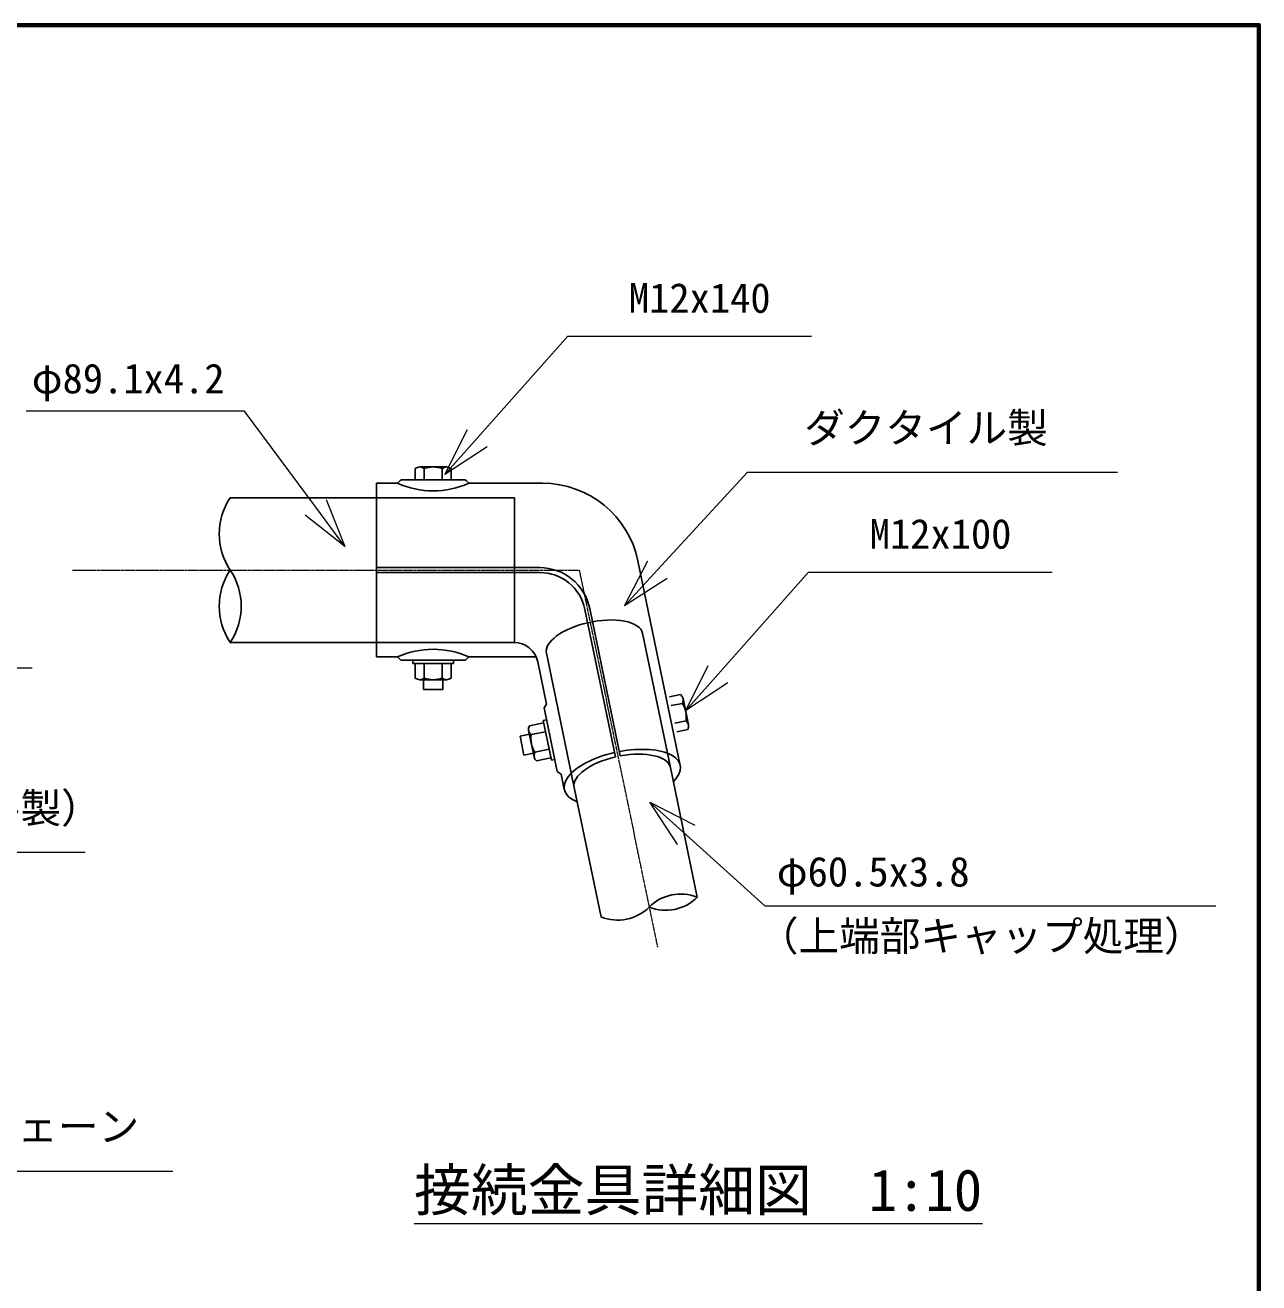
# Model space of a CAD drawing. Units: millimetres on the paper, enlarged 50 times, with parts at other scales. Extents: x 750 to 20250, y 750 to 14100.
# Drawn here: x 16451 to 20250, y 10227 to 14100 of the extents above; entities that cross this region are included whole.
import ezdxf
from ezdxf.enums import TextEntityAlignment as Align

# ---------------------------------------------------------------- set-up
doc = ezdxf.new("R2010")
doc.units = ezdxf.units.MM
doc.header["$LTSCALE"] = 50
doc.linetypes.add('USER3', pattern=[0.3, 0.2, -0.025, 0.05, -0.025])
for name, color, linetype, lineweight in [('D-BMK\u3000構造物基準線(中心線等)', 2, 'USER3', 13), ('D-STR-HTXT\u3000旗上げ', 7, 'Continuous', 13), ('D-STR-TXT\u3000文字列', 7, 'Continuous', 13), ('D-STR\u3000構造物外形線', 1, 'Continuous', 25), ('D-TTL', 7, 'Continuous', 70)]:
    doc.layers.add(name, color=color, linetype=linetype, lineweight=lineweight)
doc.styles.add('ＭＳ ゴシック', font='')
doc.styles.get('ＭＳ ゴシック').set_extended_font_data('MS Gothic')

msp = doc.modelspace()

# ---------------------------------------------------------------- linework, layer by layer
at = {"layer": 'D-BMK\u3000構造物基準線(中心線等)'}
for p, q in [((16596.76, 12421.83), (18157.78, 12421.83)), ((18157.78, 12421.83), (18398.2, 11260.89))]:
    msp.add_line(p, q, dxfattribs=at)
at = {"layer": 'D-STR-HTXT\u3000旗上げ'}
for p, q in [((17744.01, 12715.86), (17813.5, 12854.74)), ((17744.01, 12715.86), (17843.56, 12828.06)), ((17873.62, 12801.39), (17744.01, 12715.86)), ((17378.24, 12639.3), (17435.32, 12494.88)), ((17435.32, 12494.88), (17313.67, 12591.41)), ((17435.32, 12494.88), (17345.96, 12615.35)), ((18296.99, 12312.22), (18368.93, 12449.84)), ((18296.99, 12312.22), (18398.52, 12422.64)), ((18428.1, 12395.43), (18296.99, 12312.22)), ((18485.44, 11989.5), (18554.93, 12128.38)), ((18485.44, 11989.5), (18584.99, 12101.7)), ((18615.06, 12075.03), (18485.44, 11989.5)), ((18459.75, 11576.39), (18375.23, 11706.68)), ((18375.23, 11706.68), (18513.56, 11636.1)), ((18375.23, 11706.68), (18486.65, 11606.25))]:
    msp.add_line(p, q, dxfattribs=at)
for points in [[(17843.56, 12828.06), (18122.31, 13142.23), (18872.54, 13142.23)], [(17345.96, 12615.35), (17126.6, 12911.09), (16455.07, 12911.09)], [(18398.52, 12422.64), (18675.3, 12723.67), (19815.12, 12723.67)], [(18584.99, 12101.7), (18863.75, 12415.87), (19613.97, 12415.87)], [(15066.4, 11977.56), (15405.25, 12121.03), (16472.61, 12121.03)], [(18486.65, 11606.25), (18728.5, 11388.27), (20117.56, 11388.27)], [(14901.65, 11380.17), (15144.87, 11552.89), (16636.25, 11552.89)], [(14868.2, 10796.49), (15047.28, 10570.58), (16905.78, 10570.58)]]:
    msp.add_lwpolyline(points, dxfattribs=at)
at = {"layer": 'D-STR-TXT\u3000文字列'}
msp.add_line((17648.9, 10410.07), (19398.9, 10410.07), dxfattribs=at)
at = {"layer": 'D-STR\u3000構造物外形線'}
for p, q in [((17652.78, 12699.33), (17652.78, 12734.33)), ((17749.03, 12739.33), (17666.53, 12739.33)), ((17680.28, 12699.33), (17680.28, 12734.33)), ((17735.28, 12699.33), (17735.28, 12734.33)), ((17762.78, 12699.33), (17762.78, 12734.33)), ((17532.78, 12689.33), (17532.78, 12154.33)), ((17597.78, 12689.33), (17532.78, 12689.33)), ((17606.31, 12697.86), (17597.78, 12689.33)), ((17805.71, 12699.33), (17609.85, 12699.33)), ((17809.24, 12697.86), (17817.78, 12689.33)), ((18044.51, 12689.33), (17817.78, 12689.33)), ((17532.78, 12644.58), (17082.78, 12644.58)), ((17532.78, 12644.58), (17957.78, 12644.58)), ((17957.78, 12644.58), (17957.78, 12199.08)), ((18414.29, 12083.13), (18338.28, 12450.16)), ((18035.66, 12429.33), (17532.78, 12429.33)), ((18035.66, 12414.33), (17532.78, 12414.33)), ((18175.2, 12300.73), (18269.26, 11846.5)), ((18189.89, 12303.77), (18283.95, 11849.54)), ((18352.55, 12227.16), (18438.14, 11813.85)), ((17532.78, 12199.08), (17082.78, 12199.08)), ((17957.78, 12199.08), (17532.78, 12199.08)), ((18056.34, 12165.81), (18141.93, 11752.51)), ((17532.78, 12154.33), (17597.78, 12154.33)), ((17607.78, 12144.33), (17597.78, 12154.33)), ((17807.78, 12144.33), (17607.78, 12144.33)), ((17645.28, 12144.33), (17645.28, 12134.33)), ((17770.28, 12134.33), (17645.28, 12134.33)), ((17652.78, 12134.33), (17652.78, 12089.33)), ((17680.28, 12134.33), (17680.28, 12089.33)), ((17735.28, 12134.33), (17735.28, 12089.33)), ((17762.78, 12134.33), (17762.78, 12089.33)), ((17770.28, 12144.33), (17770.28, 12134.33)), ((17807.78, 12144.33), (17817.78, 12154.33)), ((17817.78, 12154.33), (18025.1, 12154.33)), ((18056.87, 12009.11), (18029.92, 12139.29)), ((17749.03, 12084.33), (17666.53, 12084.33)), ((17677.78, 12054.33), (17677.78, 12084.33)), ((17737.78, 12054.33), (17737.78, 12084.33)), ((17737.78, 12054.33), (17677.78, 12054.33)), ((18468.74, 11820.19), (18414.29, 12083.13)), ((18049.11, 11997.29), (18056.87, 12009.11)), ((18435.24, 12031.3), (18469.51, 12038.4)), ((18440.81, 12004.37), (18475.09, 12011.47)), ((18493.92, 11945.16), (18477.19, 12025.95)), ((18049.11, 11997.29), (18089.67, 11801.45)), ((18047.95, 11951.1), (18003.89, 11941.97)), ((18056.23, 11960.47), (18046.43, 11958.44)), ((18071.78, 11836.04), (18046.43, 11958.44)), ((18451.97, 11950.51), (18486.24, 11957.61)), ((18457.54, 11923.58), (18491.82, 11930.68)), ((17975.18, 11910.49), (18004.06, 11916.48)), ((17987.34, 11851.74), (17975.18, 11910.49)), ((18018.51, 11846.71), (18001.78, 11927.49)), ((18053.53, 11924.17), (18009.47, 11915.04)), ((17987.34, 11851.74), (18016.23, 11857.72)), ((18064.68, 11870.31), (18020.62, 11861.18)), ((18070.26, 11843.38), (18026.2, 11834.26)), ((18081.57, 11838.06), (18071.78, 11836.04)), ((18438.14, 11813.85), (18520.8, 11414.69)), ((18089.67, 11801.45), (18101.49, 11793.68)), ((18111.33, 11746.17), (18101.49, 11793.68)), ((18141.93, 11752.51), (18224.59, 11353.35))]:
    msp.add_line(p, q, dxfattribs=at)
for centre, radius, start, end in [((17666.53, 12717.92), 21.41, 50.03379, 129.96621), ((17707.78, 12661.2), 78.12, 69.39031, 110.60969), ((17749.03, 12717.92), 21.41, 50.03379, 129.96621), ((17707.78, 12933.16), 267.5, 245.71882, 294.28118), ((17609.85, 12694.33), 5, 90, 135), ((17805.71, 12694.33), 5, 45, 90), ((18044.51, 12389.33), 300, 11.7, 90), ((17248.9, 12533.2), 200, 146.16004, 213.83996), ((17248.9, 12310.45), 200, 146.16004, 213.83996), ((16916.66, 12310.45), 200, 326.16004, 33.83996), ((18035.66, 12271.83), 157.5, 11.7, 90), ((18035.66, 12271.83), 142.5, 11.7, 90), ((17707.78, 11910.49), 267.5, 65.71882, 114.28118), ((17956.47, 12124.08), 75, 11.7, 90), ((17666.53, 12105.73), 21.41, 230.03379, 309.96621), ((17707.78, 12162.45), 78.12, 249.39031, 290.60969), ((17749.03, 12105.73), 21.41, 230.03379, 309.96621), ((18456.23, 12021.6), 21.41, 331.73379, 51.66621), ((18409.06, 11969.71), 78.12, 351.09031, 32.30969), ((18022.74, 11931.83), 21.41, 151.73379, 231.66621), ((18472.96, 11940.82), 21.41, 331.73379, 51.66621), ((18086.65, 11902.94), 78.12, 171.09031, 212.30969), ((18039.47, 11851.05), 21.41, 151.73379, 231.66621), ((18469.87, 11286.74), 137.5, 68.23299, 134.96701), ((18423.69, 11511.72), 137.5, 248.23299, 314.96701), ((18275.53, 11481.31), 137.5, 248.23299, 314.96701)]:
    msp.add_arc(centre, radius, start, end, dxfattribs=at)
for centre, major_axis, start_param, end_param in [((18204.44, 12196.48), (-148.11, -30.67), 4.7619961, 6.2831854), ((18204.44, 12196.48), (148.11, 30.67), 6.2831853, 7.9035888), ((18290.04, 11783.18), (178.71, 37.01), 1.6119038, 3.7354881), ((18290.04, 11783.18), (178.71, 37.01), 5.6892899, 7.8128742), ((18290.04, 11783.18), (148.11, 30.67), 6.2831853, 7.8043745), ((18290.04, 11783.18), (148.11, 30.67), 1.6204034, 3.1415927)]:
    msp.add_ellipse(centre, major_axis=major_axis, ratio=0.438371, start_param=start_param, end_param=end_param, dxfattribs=at)
at = {"layer": 'D-TTL'}
msp.add_lwpolyline([(750, 750), (750, 14100), (20250, 14100), (20250, 750)], close=True, dxfattribs=at)

# ---------------------------------------------------------------- texts
at = {"layer": 'D-STR-HTXT\u3000旗上げ', "style": 'ＭＳ ゴシック'}
for s, p in [('M12x140', (18310.36, 13186.62)), ('φ89.1x4.2', (16471.85, 12938.6)), ('ダクタイル製', (18850.02, 12786.46)), ('M12x100', (19051.79, 12460.25)), ('フック（ダクタイル製）', (15311.97, 11615.67)), ('φ60.5x3.8\u3000\u3000\u3000\u3000\u3000', (18765.94, 11419.91)), ('（上端部キャップ処理）', (18707.81, 11221.7)), ('φ8.0mm ステンレスチェーン', (15208.67, 10635.27))]:
    msp.add_text(s, height=91.64, dxfattribs=at).set_placement(p, align=Align.BOTTOM_LEFT)
at = {"layer": 'D-STR-TXT\u3000文字列', "style": 'ＭＳ ゴシック'}
msp.add_text('接続金具詳細図\u30001:10', height=128.3, dxfattribs=at).set_placement((17648.9, 10410.07), align=Align.BOTTOM_LEFT)

doc.saveas('drawing.dxf')
